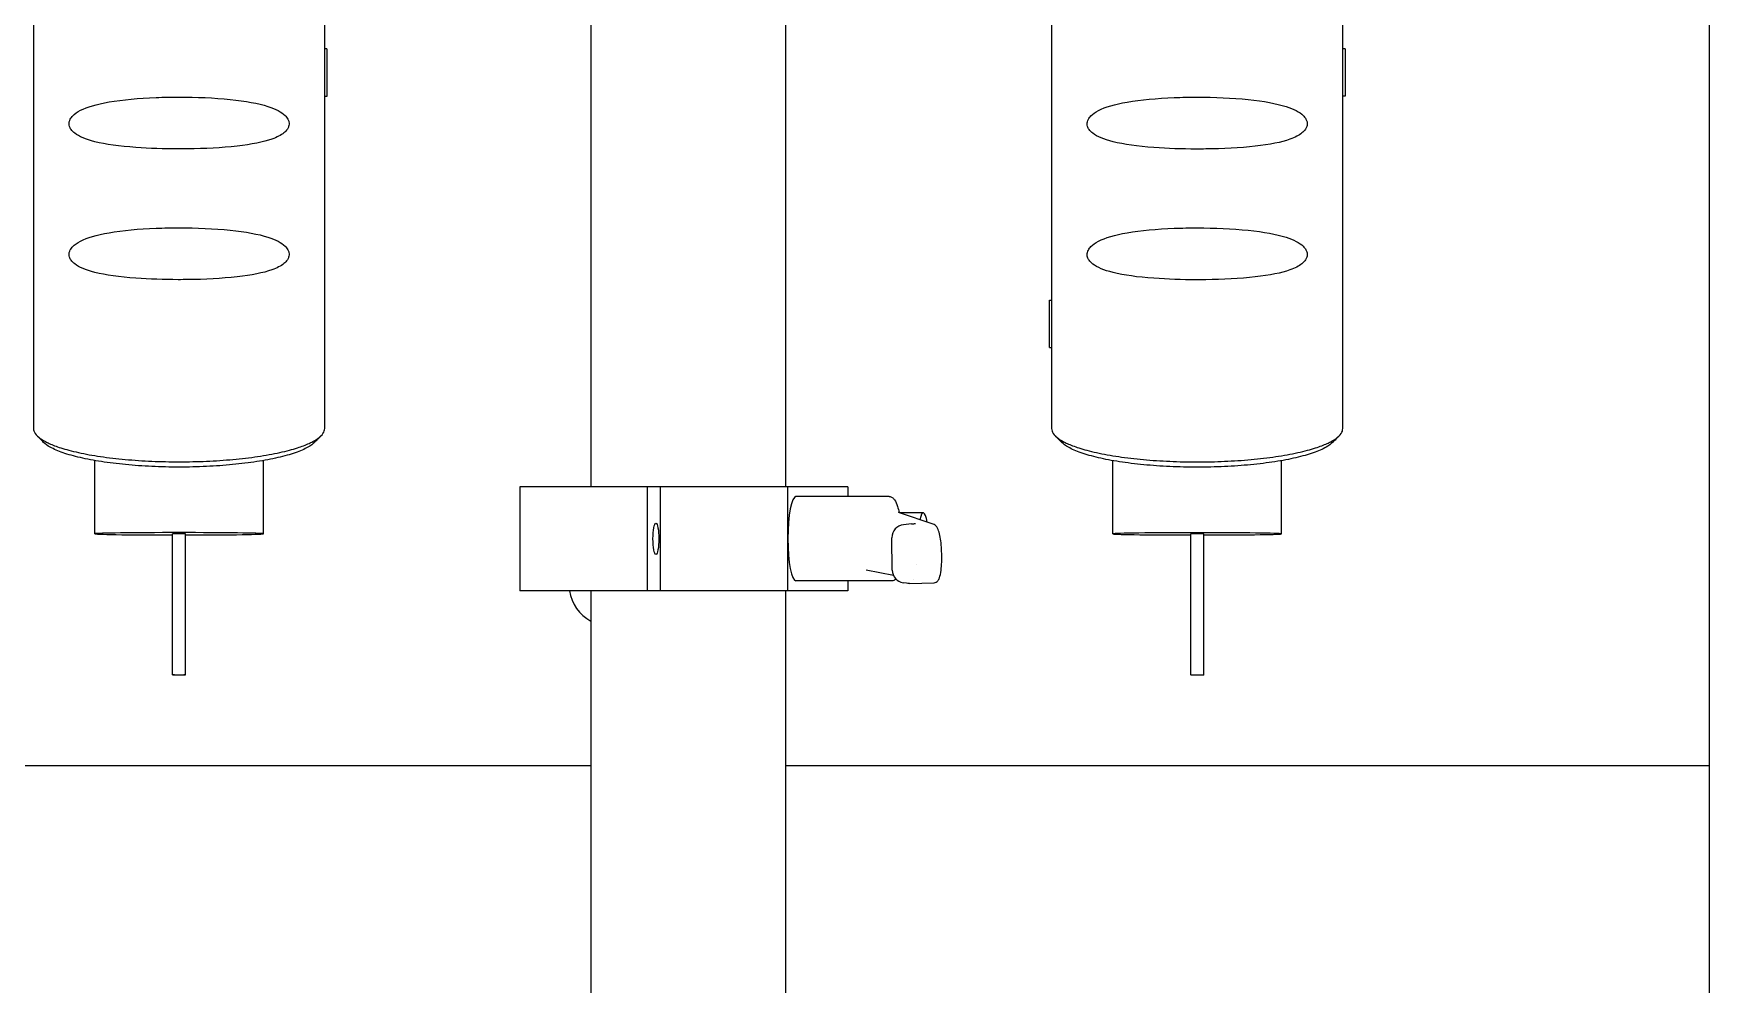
# Model space of a CAD drawing. Header units: millimetres. Extents: x 0 to 7722, y 0 to 5460.
# Drawn here: x 1892 to 2150.4, y 2291.2 to 2437.8 of the extents above; entities that cross this region are included whole.
import ezdxf

# ---------------------------------------------------------------- set-up
doc = ezdxf.new("R2010")
doc.units = ezdxf.units.MM
doc.header["$LTSCALE"] = 5
doc.layers.get('0').update_dxf_attribs({"linetype": 'CONTINUOUS'})

msp = doc.modelspace()

# ---------------------------------------------------------------- linework, layer by layer
for p, q in [((1977.931, 2541.894), (1977.931, 2367.894)), ((2007.931, 2541.894), (2007.931, 2367.894)), ((2150.431, 1299.894), (2150.431, 2534.894)), ((1891.981, 2530.849), (1891.981, 2376.903)), ((1936.881, 2376.903), (1936.881, 2530.849)), ((2048.981, 2530.843), (2048.981, 2376.896)), ((2093.881, 2376.896), (2093.881, 2530.843)), ((1937.231, 2435.371), (1936.881, 2435.371)), ((1937.231, 2435.371), (1937.231, 2428.071)), ((2094.231, 2435.403), (2093.881, 2435.403)), ((2094.231, 2435.403), (2094.231, 2428.103)), ((1937.231, 2428.071), (1936.881, 2428.071)), ((2094.231, 2428.103), (2093.881, 2428.103)), ((2048.631, 2389.359), (2048.631, 2396.659)), ((2048.631, 2396.659), (2048.981, 2396.659)), ((2048.631, 2389.359), (2048.981, 2389.359)), ((1901.431, 2360.659), (1901.431, 2371.948)), ((1927.431, 2360.659), (1927.431, 2371.948)), ((2058.431, 2360.652), (2058.431, 2371.934)), ((2084.431, 2360.652), (2084.431, 2371.934)), ((1966.993, 2367.894), (1966.993, 2351.894)), ((1986.629, 2367.894), (1966.993, 2367.894)), ((1986.629, 2367.894), (1986.629, 2351.894)), ((1988.593, 2367.894), (1986.629, 2367.894)), ((1988.593, 2367.894), (1988.593, 2351.894)), ((2008.228, 2367.894), (1988.593, 2367.894)), ((2008.228, 2367.894), (2008.228, 2351.894)), ((2017.539, 2367.894), (2008.228, 2367.894)), ((2017.539, 2367.894), (2017.539, 2366.394)), ((2023.947, 2366.394), (2009.558, 2366.394)), ((2030.85, 2362.07), (2025.38, 2363.959)), ((2029.194, 2363.894), (2025.571, 2363.894)), ((1913.431, 2338.911), (1913.431, 2360.659)), ((1915.431, 2338.911), (1915.431, 2360.659)), ((2024.412, 2355.055), (2024.342, 2360.041)), ((2027.392, 2362.174), (2026.16, 2362.061)), ((2070.431, 2338.904), (2070.431, 2360.652)), ((2072.431, 2338.904), (2072.431, 2360.652)), ((2024.602, 2354.233), (2020.392, 2355.053)), ((2028.216, 2355.894), (2028.216, 2355.894)), ((2024.309, 2353.394), (2009.558, 2353.394)), ((2017.539, 2353.394), (2017.539, 2351.894)), ((2026.595, 2353.029), (2026.096, 2353.109)), ((2027.043, 2352.999), (2030.874, 2353.111)), ((2027.71, 2353.627), (2027.71, 2353.627)), ((1986.629, 2351.894), (1966.993, 2351.894)), ((1977.931, 2351.894), (1977.931, 2178.301)), ((1988.593, 2351.894), (1986.629, 2351.894)), ((2008.228, 2351.894), (1988.593, 2351.894)), ((2007.931, 2351.894), (2007.931, 2178.301)), ((2017.539, 2351.894), (2008.228, 2351.894)), ((1977.931, 2324.894), (1734.664, 2324.894)), ((2150.431, 2324.894), (2007.931, 2324.894))]:
    msp.add_line(p, q)
for centre, radius, start, end in [((2026.341, 2360.07), 2, 95.20989, 180.81401), ((2026.412, 2355.083), 2, 180.81401, 260.89023), ((1981.054, 2352.894), 6.5, 188.84988, 241.28111)]:
    msp.add_arc(centre, radius, start, end)
for centre, major_axis, ratio, start_param, end_param in [((2009.558, 2359.894), (0, -6.5), 0.1900052, 3.1415927, 6.2831853), ((2029.194, 2359.894), (0, 4), 0.1900052, 5.4023863, 7.0329238), ((1914.431, 2360.659), (-13, 0), 0.0139999, 1.6477955, 7.7769825), ((1914.431, 2360.659), (1, 0), 0.0139999, 0, 3.1415927), ((1988.941, 2359.894), (0, 2), 0.1900052, 1.1590709, 1.9825217), ((2071.431, 2360.652), (-13, 0), 0.0136142, 1.6477955, 7.7769825), ((2071.431, 2360.652), (1, 0), 0.0136142, 0, 3.1415927), ((2026.91, 2354.996), (-0.313, -1.968), 0.9200144, 6.2822247, 6.2822355)]:
    msp.add_ellipse(centre, major_axis=major_axis, ratio=ratio, start_param=start_param, end_param=end_param)
for centre, major_axis, ratio in [((1987.959, 2359.894), (0, -2.4), 0.1900052), ((1914.431, 2338.911), (-1, 0), 0.0139999), ((2071.431, 2338.904), (-1, 0), 0.0136142)]:
    msp.add_ellipse(centre, major_axis=major_axis, ratio=ratio)
for points, knots in [([(1914.308, 2419.97), (1912.087, 2419.973), (1909.878, 2420.041), (1905.226, 2420.38), (1903.117, 2420.669), (1900.038, 2421.441), (1899.005, 2421.879), (1898.133, 2422.554), (1897.924, 2422.751), (1897.669, 2423.119), (1897.585, 2423.275), (1897.495, 2423.568), (1897.472, 2423.691), (1897.465, 2423.939), (1897.477, 2424.054), (1897.534, 2424.304), (1897.585, 2424.432), (1897.748, 2424.748), (1897.888, 2424.924), (1898.323, 2425.375), (1898.727, 2425.659), (1900.257, 2426.442), (1901.713, 2426.875), (1905.74, 2427.575), (1908.188, 2427.793), (1912.061, 2427.945), (1913.245, 2427.967), (1914.431, 2427.967)], [5.4117981, 5.4117981, 5.4117981, 5.4117981, 6.1576433, 6.1576433, 7.0514033, 7.0514033, 7.8151136, 7.8151136, 8.0524261, 8.0524261, 8.1896947, 8.1896947, 8.2814801, 8.2814801, 8.3649903, 8.3649903, 8.4680598, 8.4680598, 8.6475324, 8.6475324, 9.0192249, 9.0192249, 9.766629, 9.766629, 10.5884791, 10.5884791, 10.9442176, 10.9442176, 10.9442176, 10.9442176]), ([(1914.431, 2427.967), (1917.127, 2427.967), (1919.799, 2427.859), (1924.711, 2427.356), (1926.652, 2426.998), (1929.346, 2426.131), (1930.222, 2425.665), (1930.926, 2424.983), (1931.086, 2424.792), (1931.274, 2424.443), (1931.332, 2424.299), (1931.389, 2424.024), (1931.399, 2423.904), (1931.385, 2423.662), (1931.362, 2423.546), (1931.279, 2423.286), (1931.209, 2423.15), (1930.978, 2422.797), (1930.778, 2422.6), (1930.137, 2422.082), (1929.519, 2421.76), (1927.413, 2421.012), (1925.638, 2420.657), (1920.983, 2420.135), (1918.396, 2420.012), (1915.276, 2419.972), (1914.792, 2419.97), (1914.308, 2419.97)], [0, 0, 0, 0, 0.8087295, 0.8087295, 1.5851506, 1.5851506, 2.2253367, 2.2253367, 2.4167336, 2.4167336, 2.5290929, 2.5290929, 2.612575, 2.612575, 2.6954018, 2.6954018, 2.8107754, 2.8107754, 3.0342852, 3.0342852, 3.5362373, 3.5362373, 4.3649245, 4.3649245, 5.249459, 5.249459, 5.4117981, 5.4117981, 5.4117981, 5.4117981]), ([(2071.308, 2419.954), (2069.087, 2419.957), (2066.878, 2420.026), (2062.226, 2420.365), (2060.117, 2420.654), (2057.038, 2421.427), (2056.005, 2421.866), (2055.133, 2422.541), (2054.924, 2422.738), (2054.669, 2423.106), (2054.585, 2423.262), (2054.495, 2423.555), (2054.472, 2423.679), (2054.465, 2423.926), (2054.477, 2424.042), (2054.534, 2424.292), (2054.585, 2424.419), (2054.748, 2424.735), (2054.888, 2424.911), (2055.323, 2425.362), (2055.727, 2425.646), (2057.257, 2426.428), (2058.713, 2426.86), (2062.74, 2427.56), (2065.188, 2427.777), (2069.061, 2427.929), (2070.245, 2427.951), (2071.431, 2427.951)], [5.4117981, 5.4117981, 5.4117981, 5.4117981, 6.1576433, 6.1576433, 7.0514033, 7.0514033, 7.8151136, 7.8151136, 8.0524261, 8.0524261, 8.1896947, 8.1896947, 8.2814801, 8.2814801, 8.3649903, 8.3649903, 8.4680598, 8.4680598, 8.6475324, 8.6475324, 9.0192249, 9.0192249, 9.766629, 9.766629, 10.5884791, 10.5884791, 10.9442176, 10.9442176, 10.9442176, 10.9442176]), ([(2071.431, 2427.951), (2074.127, 2427.951), (2076.799, 2427.843), (2081.711, 2427.341), (2083.652, 2426.984), (2086.346, 2426.117), (2087.222, 2425.652), (2087.926, 2424.97), (2088.086, 2424.779), (2088.274, 2424.431), (2088.332, 2424.286), (2088.389, 2424.011), (2088.399, 2423.891), (2088.385, 2423.649), (2088.362, 2423.534), (2088.279, 2423.273), (2088.209, 2423.137), (2087.978, 2422.784), (2087.778, 2422.587), (2087.137, 2422.069), (2086.519, 2421.747), (2084.413, 2420.998), (2082.638, 2420.643), (2077.983, 2420.119), (2075.396, 2419.996), (2072.276, 2419.957), (2071.792, 2419.954), (2071.308, 2419.954)], [0, 0, 0, 0, 0.8087295, 0.8087295, 1.5851506, 1.5851506, 2.2253367, 2.2253367, 2.4167336, 2.4167336, 2.5290929, 2.5290929, 2.612575, 2.612575, 2.6954018, 2.6954018, 2.8107754, 2.8107754, 3.0342852, 3.0342852, 3.5362373, 3.5362373, 4.3649245, 4.3649245, 5.249459, 5.249459, 5.4117981, 5.4117981, 5.4117981, 5.4117981]), ([(1914.308, 2399.822), (1912.087, 2399.825), (1909.878, 2399.893), (1905.226, 2400.232), (1903.117, 2400.521), (1900.038, 2401.293), (1899.005, 2401.731), (1898.133, 2402.406), (1897.924, 2402.603), (1897.669, 2402.971), (1897.585, 2403.127), (1897.495, 2403.42), (1897.472, 2403.543), (1897.465, 2403.791), (1897.477, 2403.906), (1897.534, 2404.156), (1897.585, 2404.284), (1897.748, 2404.6), (1897.888, 2404.776), (1898.323, 2405.227), (1898.727, 2405.511), (1900.257, 2406.294), (1901.713, 2406.727), (1905.74, 2407.427), (1908.188, 2407.645), (1912.061, 2407.797), (1913.245, 2407.819), (1914.431, 2407.819)], [5.4117981, 5.4117981, 5.4117981, 5.4117981, 6.1576433, 6.1576433, 7.0514033, 7.0514033, 7.8151136, 7.8151136, 8.0524261, 8.0524261, 8.1896947, 8.1896947, 8.2814801, 8.2814801, 8.3649903, 8.3649903, 8.4680598, 8.4680598, 8.6475324, 8.6475324, 9.0192249, 9.0192249, 9.766629, 9.766629, 10.5884791, 10.5884791, 10.9442176, 10.9442176, 10.9442176, 10.9442176]), ([(1914.431, 2407.819), (1917.127, 2407.819), (1919.799, 2407.711), (1924.711, 2407.208), (1926.652, 2406.85), (1929.346, 2405.983), (1930.222, 2405.517), (1930.926, 2404.835), (1931.086, 2404.644), (1931.274, 2404.295), (1931.332, 2404.151), (1931.389, 2403.876), (1931.399, 2403.756), (1931.385, 2403.513), (1931.362, 2403.398), (1931.279, 2403.138), (1931.209, 2403.002), (1930.978, 2402.649), (1930.778, 2402.452), (1930.137, 2401.934), (1929.519, 2401.612), (1927.413, 2400.864), (1925.638, 2400.509), (1920.983, 2399.987), (1918.396, 2399.864), (1915.276, 2399.824), (1914.792, 2399.822), (1914.308, 2399.822)], [0, 0, 0, 0, 0.8087295, 0.8087295, 1.5851506, 1.5851506, 2.2253367, 2.2253367, 2.4167336, 2.4167336, 2.5290929, 2.5290929, 2.612575, 2.612575, 2.6954018, 2.6954018, 2.8107754, 2.8107754, 3.0342852, 3.0342852, 3.5362373, 3.5362373, 4.3649245, 4.3649245, 5.249459, 5.249459, 5.4117981, 5.4117981, 5.4117981, 5.4117981]), ([(2071.308, 2399.806), (2069.087, 2399.809), (2066.878, 2399.877), (2062.226, 2400.217), (2060.117, 2400.506), (2057.038, 2401.279), (2056.005, 2401.717), (2055.133, 2402.393), (2054.924, 2402.59), (2054.669, 2402.958), (2054.585, 2403.114), (2054.495, 2403.407), (2054.472, 2403.53), (2054.465, 2403.778), (2054.477, 2403.893), (2054.534, 2404.144), (2054.585, 2404.271), (2054.748, 2404.587), (2054.888, 2404.763), (2055.323, 2405.214), (2055.727, 2405.498), (2057.257, 2406.28), (2058.713, 2406.712), (2062.74, 2407.411), (2065.188, 2407.629), (2069.061, 2407.781), (2070.245, 2407.803), (2071.431, 2407.803)], [5.4117981, 5.4117981, 5.4117981, 5.4117981, 6.1576433, 6.1576433, 7.0514033, 7.0514033, 7.8151136, 7.8151136, 8.0524261, 8.0524261, 8.1896947, 8.1896947, 8.2814801, 8.2814801, 8.3649903, 8.3649903, 8.4680598, 8.4680598, 8.6475324, 8.6475324, 9.0192249, 9.0192249, 9.766629, 9.766629, 10.5884791, 10.5884791, 10.9442176, 10.9442176, 10.9442176, 10.9442176]), ([(2071.431, 2407.803), (2074.127, 2407.803), (2076.799, 2407.695), (2081.711, 2407.193), (2083.652, 2406.836), (2086.346, 2405.969), (2087.222, 2405.504), (2087.926, 2404.822), (2088.086, 2404.631), (2088.274, 2404.282), (2088.332, 2404.138), (2088.389, 2403.863), (2088.399, 2403.743), (2088.385, 2403.501), (2088.362, 2403.386), (2088.279, 2403.125), (2088.209, 2402.989), (2087.978, 2402.636), (2087.778, 2402.439), (2087.137, 2401.921), (2086.519, 2401.599), (2084.413, 2400.849), (2082.638, 2400.494), (2077.983, 2399.971), (2075.396, 2399.848), (2072.276, 2399.808), (2071.792, 2399.806), (2071.308, 2399.806)], [0, 0, 0, 0, 0.8087295, 0.8087295, 1.5851506, 1.5851506, 2.2253367, 2.2253367, 2.4167336, 2.4167336, 2.5290929, 2.5290929, 2.612575, 2.612575, 2.6954018, 2.6954018, 2.8107754, 2.8107754, 3.0342852, 3.0342852, 3.5362373, 3.5362373, 4.3649245, 4.3649245, 5.249459, 5.249459, 5.4117981, 5.4117981, 5.4117981, 5.4117981]), ([(1891.981, 2376.903), (1891.981, 2376.64), (1892.069, 2376.378), (1892.419, 2375.858), (1892.68, 2375.602), (1893.256, 2375.184), (1893.523, 2375.02), (1894, 2374.767), (1894.185, 2374.676), (1894.905, 2374.349), (1895.509, 2374.12), (1896.576, 2373.779), (1896.988, 2373.659), (1897.896, 2373.417), (1898.398, 2373.296), (1899.447, 2373.066), (1899.995, 2372.957), (1901.13, 2372.753), (1901.717, 2372.657), (1902.927, 2372.479), (1903.549, 2372.398), (1904.821, 2372.248), (1905.47, 2372.18), (1906.794, 2372.059), (1907.467, 2372.006), (1908.83, 2371.915), (1909.519, 2371.877), (1910.911, 2371.816), (1911.613, 2371.793), (1913.022, 2371.763), (1913.728, 2371.755), (1915.141, 2371.755), (1915.847, 2371.763), (1917.256, 2371.794), (1917.958, 2371.816), (1919.349, 2371.878), (1920.038, 2371.916), (1921.401, 2372.007), (1922.074, 2372.06), (1923.398, 2372.181), (1924.047, 2372.249), (1925.319, 2372.398), (1925.941, 2372.48), (1927.15, 2372.658), (1927.737, 2372.754), (1928.872, 2372.958), (1929.42, 2373.067), (1930.469, 2373.297), (1930.97, 2373.418), (1931.879, 2373.66), (1932.29, 2373.78), (1933.356, 2374.121), (1933.96, 2374.35), (1934.679, 2374.677), (1934.863, 2374.768), (1935.34, 2375.021), (1935.607, 2375.185), (1936.183, 2375.603), (1936.444, 2375.859), (1936.793, 2376.378), (1936.881, 2376.64), (1936.881, 2376.903)], [0, 0, 0, 0, 0.3539262, 0.3539262, 0.7073842, 0.7073842, 0.9424825, 0.9424825, 1.0765937, 1.0765937, 1.4333985, 1.4333985, 1.6365356, 1.6365356, 1.8580922, 1.8580922, 2.0779679, 2.0779679, 2.2958569, 2.2958569, 2.5123451, 2.5123451, 2.7271104, 2.7271104, 2.9410122, 2.9410122, 3.1536549, 3.1536549, 3.3661113, 3.3661113, 3.5778499, 3.5778499, 3.7895868, 3.7895868, 4.0020426, 4.0020426, 4.2146786, 4.2146786, 4.4285797, 4.4285797, 4.6433394, 4.6433394, 4.8598272, 4.8598272, 5.0777119, 5.0777119, 5.2975872, 5.2975872, 5.5191401, 5.5191401, 5.7221895, 5.7221895, 6.0788388, 6.0788388, 6.212892, 6.212892, 6.4478873, 6.4478873, 6.8011909, 6.8011909, 7.1549622, 7.1549622, 7.1549622, 7.1549622]), ([(1893.538, 2374.755), (1893.377, 2374.916), (1893.216, 2375.079), (1892.887, 2375.413), (1892.722, 2375.58), (1892.553, 2375.749)], [0, 0, 0, 0, 0.06904548, 0.06904548, 0.14081167, 0.14081167, 0.14081167, 0.14081167]), ([(1936.309, 2375.749), (1936.306, 2375.746), (1936.303, 2375.743), (1936.291, 2375.73), (1936.281, 2375.721), (1936.244, 2375.684), (1936.216, 2375.655), (1936.101, 2375.54), (1936.014, 2375.452), (1935.764, 2375.198), (1935.601, 2375.033), (1935.401, 2374.832), (1935.362, 2374.793), (1935.324, 2374.755)], [0, 0, 0, 0, 0.00137476, 0.00137476, 0.00549937, 0.00549937, 0.01788112, 0.01788112, 0.05515619, 0.05515619, 0.12468132, 0.12468132, 0.14108463, 0.14108463, 0.14108463, 0.14108463]), ([(2048.981, 2376.896), (2048.981, 2376.633), (2049.069, 2376.37), (2049.419, 2375.849), (2049.68, 2375.592), (2050.256, 2375.174), (2050.523, 2375.009), (2051, 2374.756), (2051.185, 2374.665), (2051.905, 2374.337), (2052.509, 2374.108), (2053.576, 2373.766), (2053.988, 2373.646), (2054.896, 2373.404), (2055.398, 2373.282), (2056.447, 2373.052), (2056.995, 2372.943), (2058.13, 2372.738), (2058.717, 2372.643), (2059.927, 2372.465), (2060.549, 2372.383), (2061.821, 2372.233), (2062.47, 2372.165), (2063.794, 2372.044), (2064.467, 2371.991), (2065.83, 2371.9), (2066.519, 2371.861), (2067.911, 2371.8), (2068.613, 2371.777), (2070.022, 2371.747), (2070.728, 2371.739), (2072.141, 2371.739), (2072.847, 2371.747), (2074.256, 2371.778), (2074.958, 2371.801), (2076.349, 2371.862), (2077.038, 2371.9), (2078.401, 2371.991), (2079.074, 2372.044), (2080.398, 2372.165), (2081.047, 2372.233), (2082.319, 2372.383), (2082.941, 2372.465), (2084.15, 2372.643), (2084.737, 2372.739), (2085.872, 2372.944), (2086.42, 2373.053), (2087.469, 2373.284), (2087.97, 2373.405), (2088.879, 2373.647), (2089.29, 2373.767), (2090.356, 2374.109), (2090.96, 2374.338), (2091.679, 2374.666), (2091.863, 2374.757), (2092.34, 2375.01), (2092.607, 2375.175), (2093.183, 2375.593), (2093.444, 2375.85), (2093.793, 2376.37), (2093.881, 2376.633), (2093.881, 2376.896)], [0, 0, 0, 0, 0.3539262, 0.3539262, 0.7073842, 0.7073842, 0.9424825, 0.9424825, 1.0765937, 1.0765937, 1.4333985, 1.4333985, 1.6365356, 1.6365356, 1.8580922, 1.8580922, 2.0779679, 2.0779679, 2.2958569, 2.2958569, 2.5123451, 2.5123451, 2.7271104, 2.7271104, 2.9410122, 2.9410122, 3.1536549, 3.1536549, 3.3661113, 3.3661113, 3.5778499, 3.5778499, 3.7895868, 3.7895868, 4.0020426, 4.0020426, 4.2146786, 4.2146786, 4.4285797, 4.4285797, 4.6433394, 4.6433394, 4.8598272, 4.8598272, 5.0777119, 5.0777119, 5.2975872, 5.2975872, 5.5191401, 5.5191401, 5.7221895, 5.7221895, 6.0788388, 6.0788388, 6.212892, 6.212892, 6.4478873, 6.4478873, 6.8011909, 6.8011909, 7.1549622, 7.1549622, 7.1549622, 7.1549622]), ([(2050.54, 2374.744), (2050.379, 2374.905), (2050.218, 2375.068), (2049.889, 2375.402), (2049.724, 2375.569), (2049.555, 2375.738)], [0, 0, 0, 0, 0.06903195, 0.06903195, 0.14081224, 0.14081224, 0.14081224, 0.14081224]), ([(2093.307, 2375.738), (2093.304, 2375.734), (2093.301, 2375.731), (2093.289, 2375.719), (2093.28, 2375.71), (2093.242, 2375.673), (2093.214, 2375.645), (2093.1, 2375.53), (2093.013, 2375.442), (2092.765, 2375.19), (2092.603, 2375.026), (2092.402, 2374.824), (2092.362, 2374.784), (2092.322, 2374.744)], [0, 0, 0, 0, 0.00136787, 0.00136787, 0.00547181, 0.00547181, 0.0177915, 0.0177915, 0.05488, 0.05488, 0.12398335, 0.12398335, 0.14108854, 0.14108854, 0.14108854, 0.14108854]), ([(1935.324, 2374.755), (1935.068, 2374.5), (1934.303, 2373.94), (1932.446, 2373.132), (1929.77, 2372.376), (1926.486, 2371.753), (1922.745, 2371.289), (1918.668, 2371.005), (1915.843, 2370.94), (1913.019, 2370.94), (1910.194, 2371.005), (1906.117, 2371.289), (1902.376, 2371.753), (1899.092, 2372.376), (1896.416, 2373.132), (1894.559, 2373.94), (1893.794, 2374.5), (1893.538, 2374.755)], [0.00523571, 0.00523571, 0.00523571, 0.00523571, 0.008776451, 0.013126893, 0.017477334, 0.021776762, 0.02607619, 0.030339767, 0.034603344, 0.034603344, 0.038866921, 0.043130498, 0.047429926, 0.051729354, 0.056079796, 0.060430238, 0.063970978, 0.063970978, 0.063970978, 0.063970978]), ([(2092.322, 2374.744), (2092.067, 2374.489), (2091.302, 2373.929), (2089.446, 2373.12), (2086.77, 2372.362), (2083.486, 2371.739), (2079.745, 2371.274), (2075.668, 2370.989), (2072.843, 2370.924), (2070.019, 2370.924), (2067.194, 2370.989), (2063.117, 2371.274), (2059.376, 2371.739), (2056.092, 2372.362), (2053.416, 2373.12), (2051.56, 2373.929), (2050.795, 2374.489), (2050.54, 2374.744)], [0.005244208, 0.005244208, 0.005244208, 0.005244208, 0.008776451, 0.013126893, 0.017477334, 0.021776762, 0.02607619, 0.030339767, 0.034603344, 0.034603344, 0.038866921, 0.043130498, 0.047429926, 0.051729354, 0.056079796, 0.060430238, 0.063962481, 0.063962481, 0.063962481, 0.063962481]), ([(2023.947, 2366.394), (2024.115, 2366.394), (2024.277, 2366.335), (2024.544, 2366.16), (2024.652, 2366.042), (2024.936, 2365.643), (2025.085, 2365.302), (2025.311, 2364.595), (2025.394, 2364.278), (2025.469, 2363.929)], [0, 0, 0, 0, 0.10173175, 0.10173175, 0.21396524, 0.21396524, 0.43317803, 0.43317803, 0.57531111, 0.57531111, 0.57531111, 0.57531111]), ([(2027.392, 2362.174), (2027.516, 2362.185), (2027.627, 2362.197), (2027.814, 2362.219), (2027.891, 2362.23), (2027.987, 2362.245), (2028.014, 2362.251), (2028.014, 2362.251)], [2.3816314, 2.3816314, 2.3816314, 2.3816314, 2.53383169, 2.53383169, 2.68603198, 2.68603198, 2.81190288, 2.81190288, 2.81190288, 2.81190288]), ([(2030.874, 2353.111), (2030.983, 2353.114), (2031.088, 2353.146), (2031.277, 2353.247), (2031.352, 2353.318), (2031.536, 2353.538), (2031.608, 2353.697), (2031.787, 2354.194), (2031.868, 2354.586), (2031.977, 2355.424), (2032.011, 2355.841), (2032.046, 2356.711), (2032.049, 2357.162), (2032.024, 2358.06), (2031.997, 2358.507), (2031.916, 2359.361), (2031.862, 2359.767), (2031.729, 2360.507), (2031.65, 2360.839), (2031.452, 2361.433), (2031.354, 2361.68), (2031.062, 2361.962), (2030.971, 2362.029), (2030.85, 2362.07)], [3.1473447, 3.1473447, 3.1473447, 3.1473447, 3.2454594, 3.2454594, 3.3667948, 3.3667948, 3.6142755, 3.6142755, 4.0389908, 4.0389908, 4.379932, 4.379932, 4.7098045, 4.7098045, 5.0374051, 5.0374051, 5.3670052, 5.3670052, 5.7062259, 5.7062259, 6.0896903, 6.0896903, 6.2141774, 6.2141774, 6.2141774, 6.2141774]), ([(2024.961, 2353.707), (2024.936, 2353.681), (2024.911, 2353.655), (2024.738, 2353.497), (2024.53, 2353.394), (2024.309, 2353.394)], [0.32562375, 0.32562375, 0.32562375, 0.32562375, 0.35054962, 0.35054962, 0.48470985, 0.48470985, 0.48470985, 0.48470985])]:
    msp.add_open_spline(points, degree=3, knots=knots)
for points in [[(2023.947, 2366.392), (2023.947, 2366.392), (2023.947, 2366.392), (2023.947, 2366.392)], [(2027.043, 2352.999), (2026.893, 2352.995), (2026.743, 2353.005), (2026.595, 2353.029)], [(2027.043, 2353), (2027.043, 2353), (2027.043, 2353), (2027.043, 2353)]]:
    msp.add_open_spline(points, degree=3)

doc.saveas('drawing.dxf')
